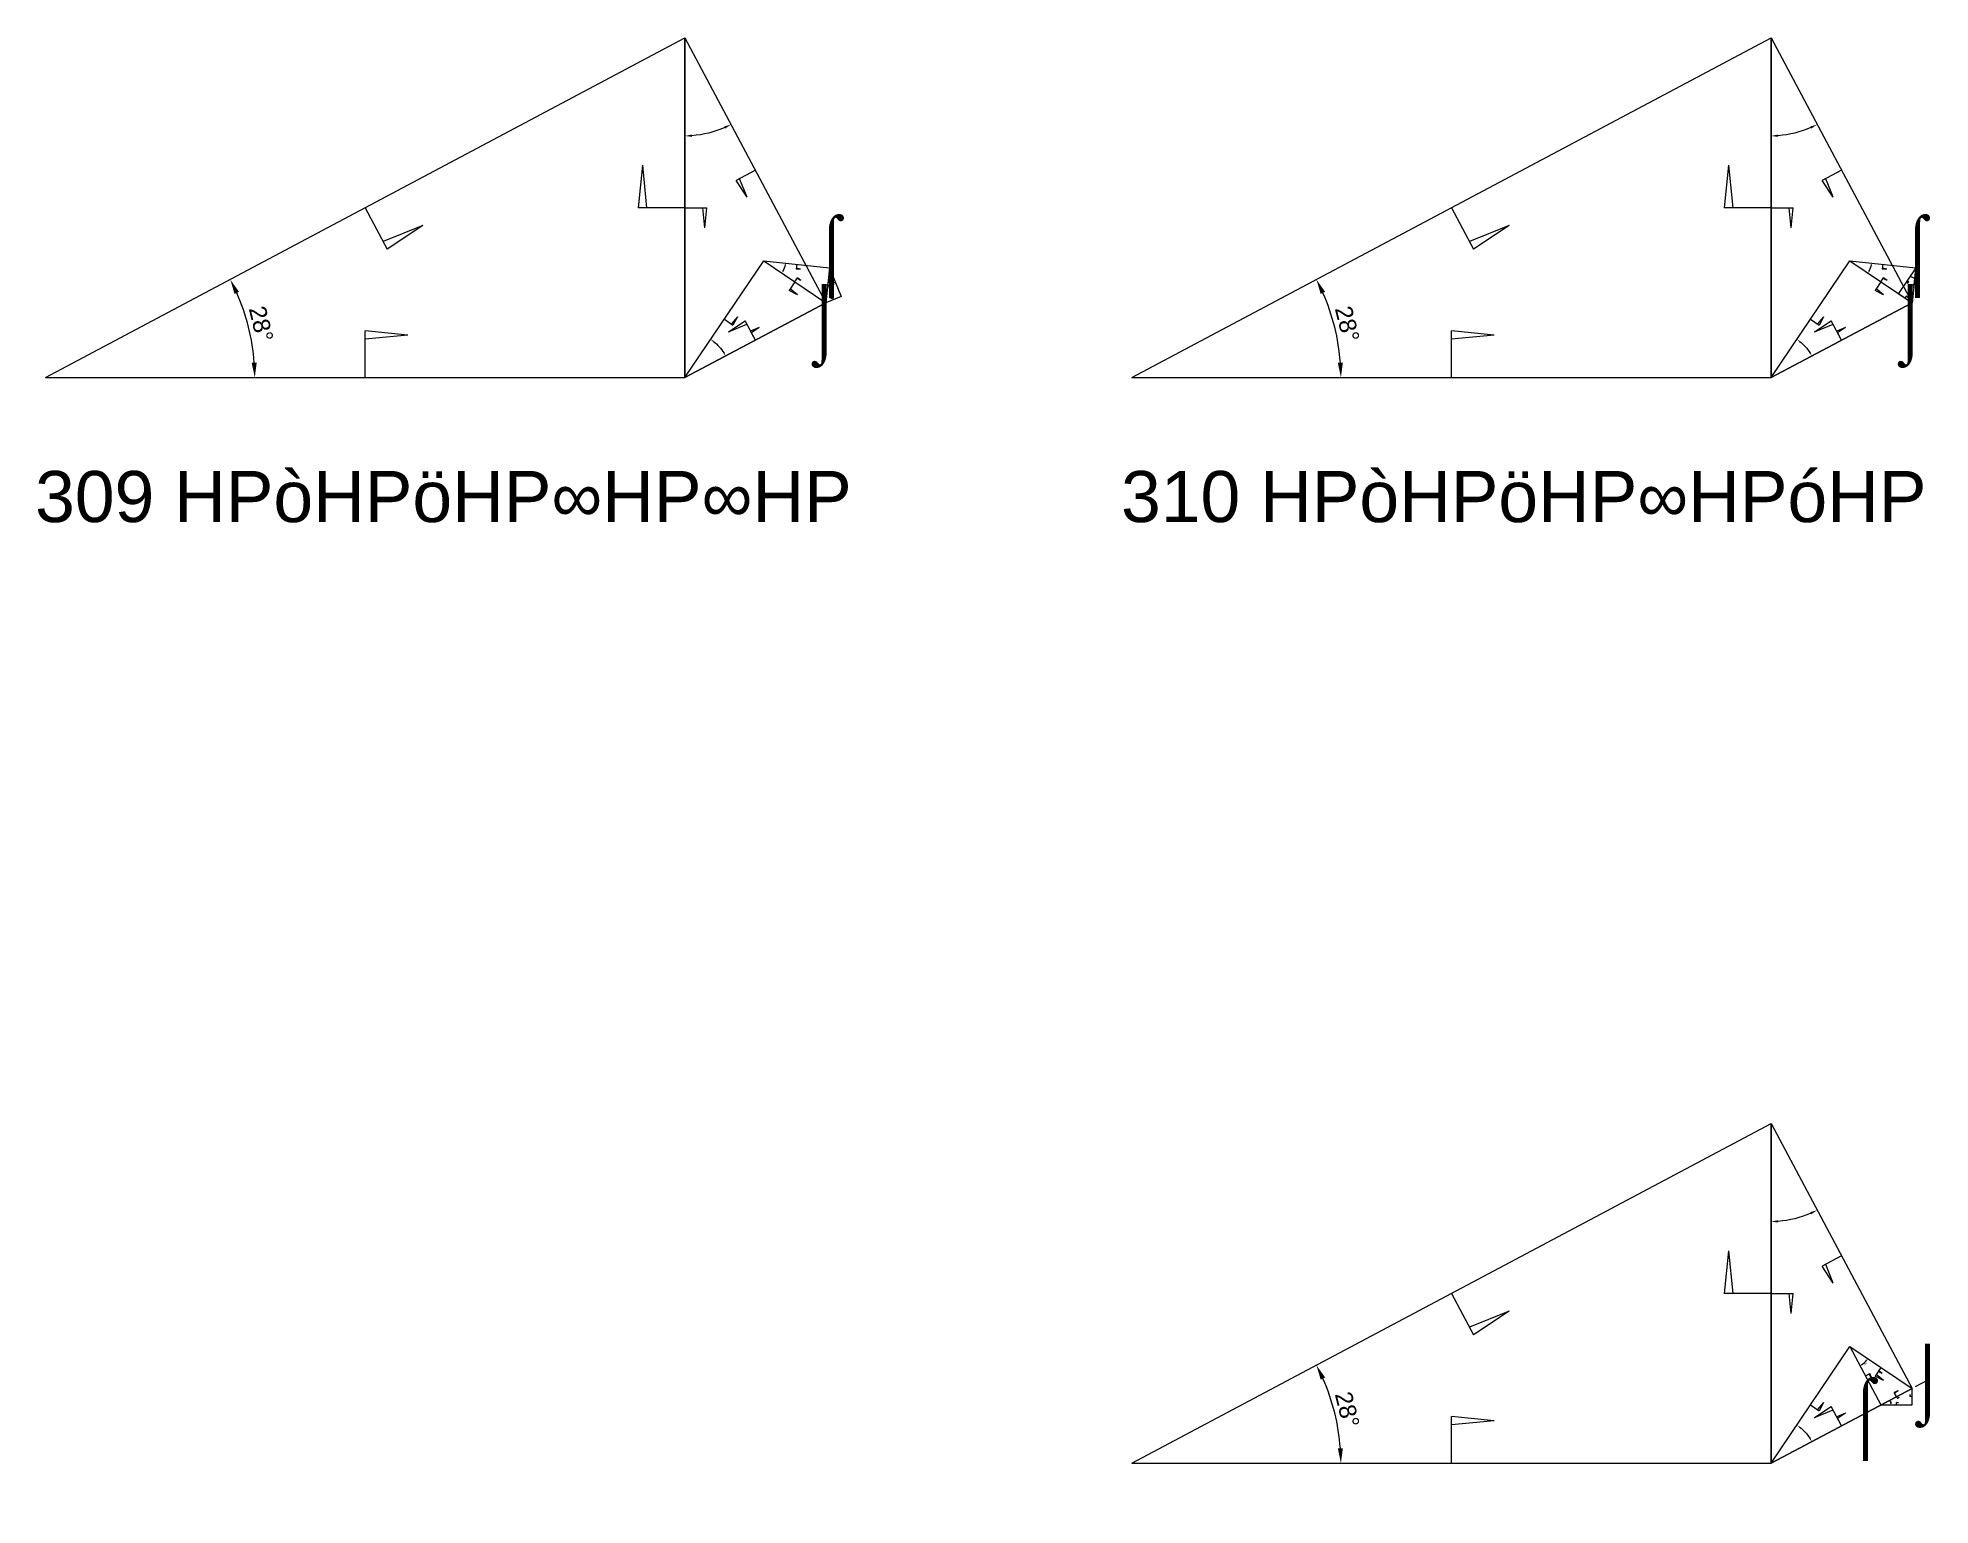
# Model space of a CAD drawing. Header units: millimetres. Extents: x 130683 to 598801, y -2841579 to 24518.
# Drawn here: x 258139 to 302536, y -2660138 to -2625696 of the extents above; entities that cross this region are included whole.
import ezdxf
from ezdxf.enums import TextEntityAlignment as Align

# ---------------------------------------------------------------- set-up
doc = ezdxf.new("R2010")
doc.units = ezdxf.units.MM
doc.header["$PDMODE"] = 35
doc.linetypes.add('DASHED', pattern=[19.05, 12.7, -6.35])
for name, color, linetype in [('BASE', 170, 'Continuous'), ('HYPOTENUSE', 20, 'Continuous'), ('PERPENDICULAR', 90, 'Continuous')]:
    doc.layers.add(name, color=color, linetype=linetype)
doc.styles.add('Arial', font='arial_0.ttf')
doc.dimstyles.new('ISO-25', dxfattribs={"dimtxt": 250, "dimasz": 100, "dimexe": 1.25, "dimexo": 0.625, "dimgap": 100, "dimtad": 1, "dimdec": 0, "dimtxsty": 'Arial', "dimcen": 2.5, "dimadec": 0, "dimazin": 0, "dimtfac": 1, "dimtdec": 0, "dimtmove": 0, "dimatfit": 3, "dimfxl": 1, "dimarcsym": 0})

# ---------------------------------------------------------------- blocks, each defined once
blk = doc.blocks.new('*D11')
at = {"color": 0, "lineweight": -2, "ltscale": 100, "transparency": 16777216}
blk.add_arc((0, 0), 4906, 4.0884, 23.9116, dxfattribs=at)
at = {"color": 0, "ltscale": 100, "transparency": 16777216}
for points in [[(4432, 1963), (4537, 2014), (4332, 2303)], [(4952, 352), (4835, 348), (4906, 0)]]:
    blk.add_solid(points, dxfattribs=at)
at = {"layer": 'Defpoints', "color": 0, "ltscale": 100, "transparency": 16777216}
for p in [(15000, 7976), (4841, 796), (0, 0), (0, 0), (15000, 0)]:
    blk.add_point(p, dxfattribs=at)
at = {"color": 0, "ltscale": 100, "transparency": 16777216, "insert": (5055, 1260), "char_height": 400, "attachment_point": 5, "rotation": 284, "style": 'Arial'}
blk.add_mtext('28°', dxfattribs=at)
blk = doc.blocks.new('SanjoyNathGeometrifyingTrigonometryFundamentalLockedSet')
at = {"color": 114, "linetype": 'DASHED', "ltscale": 100, "true_color": 0x139b48}
for p, q in [((14000, 4987.8), (13900, 3987.8)), ((14000, 4987.8), (14100, 3987.8)), ((15000, 3987.8), (13900, 3987.8))]:
    blk.add_line(p, q, dxfattribs=at)
at = {"color": 242, "linetype": 'DASHED', "ltscale": 100, "true_color": 0xcd2027}
for p, q in [((7500, 3987.8), (8016.4, 3016.6)), ((8852.4, 3574.3), (7922.5, 3193.2)), ((8852.4, 3574.3), (8016.4, 3016.6))]:
    blk.add_line(p, q, dxfattribs=at)
at = {"color": 159, "linetype": 'DASHED', "ltscale": 100, "true_color": 0x22346e}
for p, q in [((7500, 0), (7500, 1100)), ((8500, 1000), (7500, 1100)), ((8500, 1000), (7500, 900))]:
    blk.add_line(p, q, dxfattribs=at)
at = {"layer": 'BASE'}
blk.add_line((0, 0), (15000, 0), dxfattribs=at)
at = {"layer": 'HYPOTENUSE'}
blk.add_line((0, 0), (15000, 7975.6), dxfattribs=at)
at = {"layer": 'PERPENDICULAR'}
blk.add_line((15000, 0), (15000, 7975.6), dxfattribs=at)
at = {"color": 4, "ltscale": 100}
dim = blk.add_angular_dim_2l(base=(4841, 795.6), line1=((0, 0), (15000, 0)), line2=((0, 0), (15000, 7975.6)), dimstyle='ISO-25', override={"dimtxt": 400, "dimasz": 350, "dimgap": 100}, dxfattribs=at)
dim.commit()
dim.dimension.update_dxf_attribs({"geometry": '*D11', "text_midpoint": (5055.4, 1260.5)})

msp = doc.modelspace()

# ---------------------------------------------------------------- linework, layer by layer
at = {"linetype": 'DASHED', "ltscale": 70}
for p, q in [((276757, -2630683), (276585, -2632324)), ((302240, -2630683), (302068, -2632324)), ((301018, -2657978), (302475, -2657203))]:
    msp.add_line(p, q, dxfattribs=at)

# ---------------------------------------------------------------- block references
at = {"linetype": 'DASHED'}
for p in [(258322, -2633672), (283805, -2633672), (283805, -2659155)]:
    msp.add_blockref('SanjoyNathGeometrifyingTrigonometryFundamentalLockedSet', p, dxfattribs=at)
at = {"linetype": 'DASHED', "ltscale": 100}
for p, xscale, yscale, zscale, rotation in [((273322, -2625696), -0.469471562785891, 0.469471562785891, 0.469471562785891, 118), ((298805, -2625696), -0.469471562785891, 0.469471562785891, 0.469471562785891, 118), ((273322, -2633672), -0.220403548264628, 0.220403548264628, 0.220403548264628, 235.9999999999998), ((275171, -2630931), -0.10347319824735, 0.10347319824735, 0.10347319824735, 174.000000000001), ((298805, -2633672), -0.220403548264628, 0.220403548264628, 0.220403548264628, 235.9999999999998), ((300653, -2630931), -0.10347319824735, 0.10347319824735, 0.10347319824735, 174.000000000001), ((276714, -2631093), -0.048577724087624, 0.048577724087624, 0.048577724087624, 111.9999999999971), ((302197, -2631093), 0.048577724087624, 0.048577724087624, 0.048577724087624, 235.9999999999972), ((298805, -2651179), -0.469471562785891, 0.469471562785891, 0.469471562785891, 118), ((300653, -2656414), 0.10347319824735, 0.10347319824735, 0.10347319824735, 298.0000000000008), ((298805, -2659155), -0.220403548264628, 0.220403548264628, 0.220403548264628, 235.9999999999998)]:
    msp.add_blockref('SanjoyNathGeometrifyingTrigonometryFundamentalLockedSet', p, dxfattribs=dict(at, xscale=xscale, yscale=yscale, zscale=zscale, rotation=rotation))
at = {"linetype": 'DASHED', "ltscale": 100, "xscale": 0.048577724087638, "yscale": 0.048577724087638, "zscale": 0.048577724087638}
msp.add_blockref('SanjoyNathGeometrifyingTrigonometryFundamentalLockedSet', (301382, -2657784), dxfattribs=at)

# ---------------------------------------------------------------- texts
at = {"linetype": 'DASHED', "ltscale": 100, "style": 'Arial'}
for s, p in [('⌠', (276757, -2630683)), ('⌠', (302240, -2630683)), ('⌡', (276585, -2632324)), ('⌡', (302068, -2632324)), ('309 HPòHPöHP∞HP∞HP', (267654, -2636463)), ('310 HPòHPöHP∞HPóHP', (293001, -2636463)), ('⌡', (302475, -2657203)), ('⌠', (301018, -2657978))]:
    msp.add_text(s, height=1200, dxfattribs=at).set_placement(p, align=Align.MIDDLE_CENTER)

doc.saveas('drawing.dxf')
